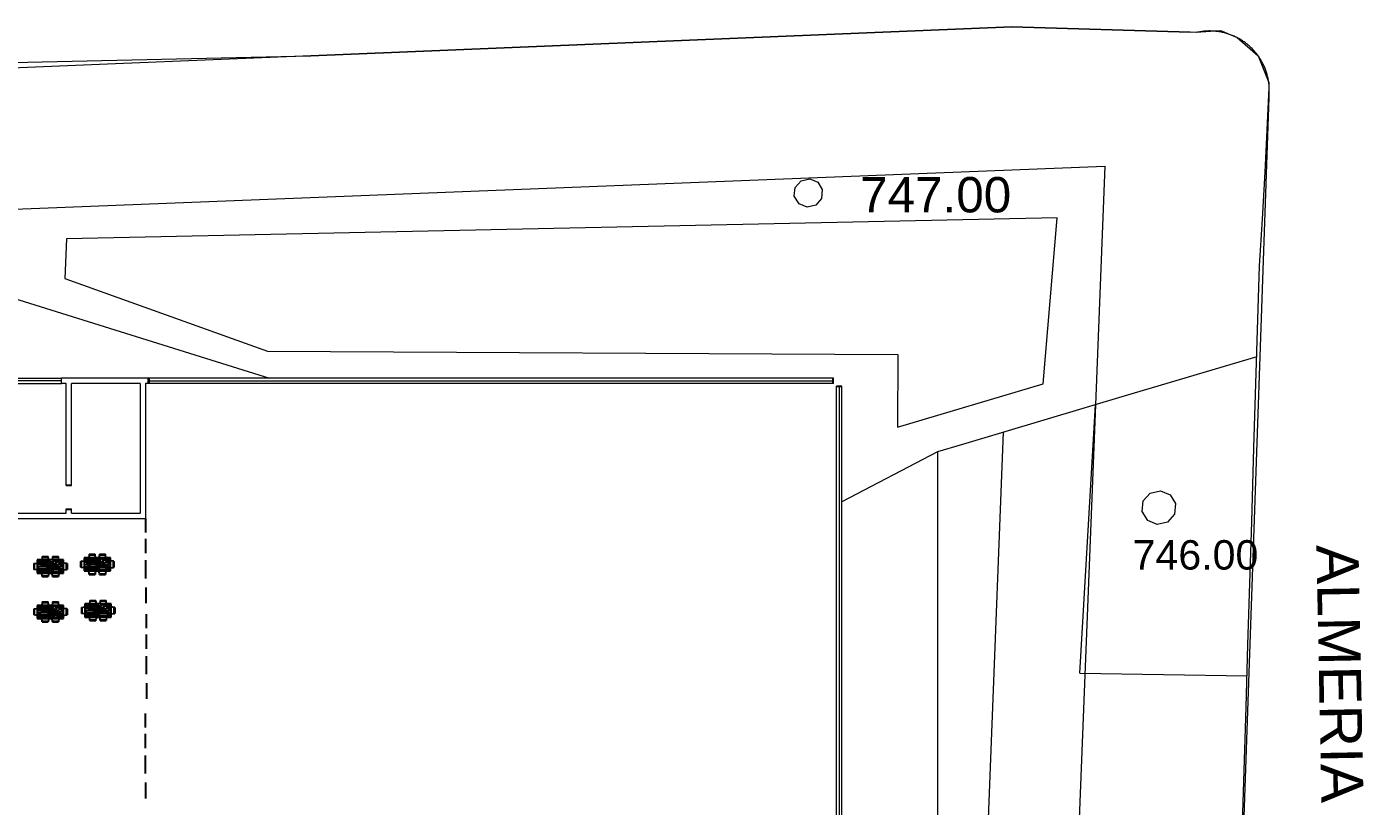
# Model space of a CAD drawing. Header units: feet. Extents: x 344914 to 345457, y 7396879 to 7397422.
# Drawn here: x 345243.52 to 345281.62, y 7397182.76 to 7397204.99 of the extents above; entities that cross this region are included whole.
import ezdxf

# ---------------------------------------------------------------- set-up
doc = ezdxf.new("R2010")
doc.units = ezdxf.units.FT
doc.header["$MEASUREMENT"] = 0
doc.layers.get('0').update_dxf_attribs({"lineweight": 18})
for name, color, linetype, lineweight in [('100_SIST_VIARIO_MEIO_FIO', 1, 'Continuous', 18), ('106_PRACAS_PARQUES_TOP', 9, 'Continuous', 18), ('160_P_SIMP_ASF_TOP', 7, 'Continuous', 18), ('164_P_SIMP_CONC_TOP', 7, 'Continuous', 18), ('606_PTO_COTADO', 7, 'Continuous', 18), ('janela', 160, 'Continuous', 9), ('parede', 7, 'Continuous', 18), ('SMI_TERRENO', 7, 'Continuous', 18), ('vegetacao', 100, 'Continuous', 5)]:
    doc.layers.add(name, color=color, linetype=linetype, lineweight=lineweight)
doc.layers.add('MESA', color=7, linetype='Continuous')
doc.layers.add('PECAS', color=2, linetype='Continuous')
doc.styles.add('Style-Arial', font='arial.ttf')

# ---------------------------------------------------------------- blocks, each defined once
blk = doc.blocks.new('DINING_TABLE_36X72')
at = {"linetype": 'Continuous'}
for p, q in [((-45.5, 8), (-44.5004, 8.15617)), ((-45.5, 8), (-45.5, -8)), ((-44.5, -8.15843), (-44.5, 8.15338)), ((-44.0006, 8.23428), (-35.9976, 9.48474)), ((-44, 8.23041), (-44, -8.23915)), ((36, 18), (-36, 18)), ((-36, 18), (-36, -18)), ((-22.2343, 26.00059), (-23.4847, 17.99762)), ((-22.2304, 26), (-5.7608, 26)), ((-22, 27.5), (-22.1562, 26.50042)), ((-5.8416, 26.5), (-22.1534, 26.5)), ((-22, 27.5), (-6, 27.5)), ((-5.8437, 26.49966), (-6, 27.5)), ((-4.5152, 17.99762), (-5.7655, 25.99926)), ((5.7657, 26.00059), (4.5153, 17.99762)), ((5.7696, 26), (22.2392, 26)), ((6, 27.5), (5.8438, 26.50042)), ((22.1584, 26.5), (5.8466, 26.5)), ((6, 27.5), (22, 27.5)), ((22.1563, 26.49966), (22, 27.5)), ((23.4848, 17.99762), (22.2345, 25.99926)), ((44.0006, 8.23428), (35.9976, 9.48474)), ((36, -18), (36, 18)), ((44, 8.23041), (44, -8.23915)), ((44.5, -8.15843), (44.5, 8.15338)), ((45.5, 8), (44.5005, 8.15617)), ((45.5, 8), (45.5, -8)), ((-44.4997, -8.15631), (-45.5, -8)), ((-35.9976, -9.48476), (-43.9993, -8.2345)), ((-36, -18), (36, -18)), ((-22.2343, -26.0006), (-23.4847, -17.99762)), ((-22.2304, -26), (-5.7608, -26)), ((-22, -27.5), (-22.1562, -26.50044)), ((-5.8416, -26.5), (-22.1534, -26.5)), ((-22, -27.5), (-6, -27.5)), ((-5.8437, -26.49967), (-6, -27.5)), ((-4.5152, -17.99762), (-5.7655, -25.99928)), ((5.7657, -26.0006), (4.5153, -17.99762)), ((5.7696, -26), (22.2392, -26)), ((6, -27.5), (5.8438, -26.50044)), ((22.1584, -26.5), (5.8466, -26.5)), ((6, -27.5), (22, -27.5)), ((22.1563, -26.49967), (22, -27.5)), ((23.4848, -17.99762), (22.2345, -25.99928)), ((35.9976, -9.48476), (43.9993, -8.2345)), ((44.4997, -8.15631), (45.5, -8))]:
    blk.add_line(p, q, dxfattribs=at)
for points in [[(-36, 15), (-31.1772, 14.97754), (-26.8079, 14.91406), (-22.8538, 14.81543), (-19.276, 14.6875), (-16.0362, 14.53613), (-13.0957, 14.36718), (-10.4159, 14.18652), (-7.9583, 14), (-5.6904, 13.81315), (-3.6035, 13.63021), (-1.6954, 13.45508), (0.0365, 13.29166), (1.5945, 13.14388), (2.9811, 13.01562), (4.1988, 12.9108), (5.25, 12.83333), (6.1393, 12.78613), (6.8802, 12.76823), (7.4883, 12.77767), (7.9792, 12.8125), (8.3685, 12.87077), (8.6719, 12.95052), (8.9049, 13.0498), (9.0833, 13.16666), (9.2205, 13.29899), (9.3216, 13.44401), (9.3895, 13.59879), (9.4271, 13.76041), (9.4373, 13.92594), (9.4232, 14.09245), (9.3875, 14.257), (9.3333, 14.41666), (9.2638, 14.56917), (9.1836, 14.71484), (9.0975, 14.85465), (9.0104, 14.98958), (8.9272, 15.1206), (8.8529, 15.2487), (8.7922, 15.37483), (8.75, 15.5), (8.7305, 15.62467), (8.7344, 15.74739), (8.7617, 15.86621), (8.8125, 15.97916), (8.8867, 16.08431), (8.9844, 16.17968), (9.1055, 16.26334), (9.25, 16.33333), (9.4189, 16.38802), (9.6172, 16.42708), (9.8506, 16.45052), (10.125, 16.45833), (10.4463, 16.45052), (10.8203, 16.42708), (11.2529, 16.38802), (11.75, 16.33333), (12.3184, 16.26318), (12.9694, 16.17838), (13.7151, 16.07991), (14.5677, 15.96875), (15.5395, 15.84586), (16.6426, 15.71224), (17.8893, 15.56884), (19.2917, 15.41666), (20.859, 15.25667), (22.5879, 15.08984), (24.4721, 14.91715), (26.5052, 14.73958), (28.6809, 14.5581), (30.9929, 14.3737), (33.4347, 14.18733), (36, 14)], [(-36, 10), (-28.9766, 10.14274), (-23.1725, 10.20442), (-18.4241, 10.19775), (-14.5677, 10.13541), (-11.4399, 10.03011), (-8.877, 9.89453), (-6.7154, 9.74137), (-4.7917, 9.58333), (-2.9698, 9.43082), (-1.2246, 9.28515), (0.4415, 9.14534), (2.026, 9.01041), (3.5266, 8.87939), (4.9408, 8.7513), (6.266, 8.62516), (7.5, 8.5), (8.6411, 8.37549), (9.6914, 8.2539), (10.6538, 8.13818), (11.5312, 8.03125), (12.3267, 7.93603), (13.043, 7.85547), (13.6831, 7.79248), (14.25, 7.75), (14.7471, 7.7303), (15.1797, 7.73307), (15.5537, 7.75732), (15.875, 7.80208), (16.1494, 7.86637), (16.3828, 7.94922), (16.5811, 8.04964), (16.75, 8.16666), (16.8944, 8.29915), (17.0143, 8.44531), (17.1089, 8.60319), (17.1771, 8.77083), (17.218, 8.94629), (17.2305, 9.1276), (17.2137, 9.31282), (17.1667, 9.5), (17.0895, 9.6875), (16.987, 9.875), (16.8649, 10.0625), (16.7292, 10.25), (16.5856, 10.4375), (16.4401, 10.625), (16.2985, 10.8125), (16.1667, 11), (16.05, 11.18733), (15.9518, 11.3737), (15.8752, 11.5581), (15.8229, 11.73958), (15.798, 11.91715), (15.8034, 12.08984), (15.842, 12.25667), (15.9167, 12.41666), (16.0295, 12.56836), (16.1784, 12.70833), (16.3605, 12.83268), (16.5729, 12.9375), (16.8127, 13.01888), (17.0768, 13.07291), (17.3625, 13.0957), (17.6667, 13.08333), (17.9894, 13.03312), (18.3418, 12.94726), (18.7382, 12.82918), (19.1927, 12.68229), (19.7195, 12.51001), (20.3327, 12.31575), (21.0465, 12.10294), (21.875, 11.875), (22.8357, 11.63354), (23.959, 11.37304), (25.2786, 11.08618), (26.8282, 10.76562), (28.6414, 10.40405), (30.752, 9.99414), (33.1936, 9.52856), (36, 9)], [(-36, 5.5), (-30.7157, 5.3348), (-26.069, 5.20963), (-21.9946, 5.11767), (-18.4271, 5.05208), (-15.3009, 5.00602), (-12.5508, 4.97265), (-10.1112, 4.94515), (-7.9167, 4.91666), (-5.909, 4.88167), (-4.0586, 4.83984), (-2.3429, 4.79215), (-0.7396, 4.73958), (0.7739, 4.6831), (2.22, 4.6237), (3.6213, 4.56233), (5, 4.5), (6.373, 4.43782), (7.7344, 4.3776), (9.0723, 4.32129), (10.375, 4.27083), (11.6309, 4.22819), (12.8281, 4.19531), (13.9551, 4.17415), (15, 4.16666), (15.954, 4.17448), (16.819, 4.19791), (17.6001, 4.23698), (18.3021, 4.29166), (18.9299, 4.36198), (19.4883, 4.44791), (19.9823, 4.54948), (20.4167, 4.66666), (20.7969, 4.79899), (21.1302, 4.94401), (21.4245, 5.09879), (21.6875, 5.26041), (21.9271, 5.42594), (22.1511, 5.59245), (22.3672, 5.757), (22.5834, 5.91666), (22.8065, 6.06868), (23.0404, 6.21093), (23.2879, 6.34147), (23.5521, 6.45833), (23.8358, 6.55957), (24.142, 6.64323), (24.4735, 6.70735), (24.8334, 6.75), (25.2235, 6.76969), (25.642, 6.76692), (26.0858, 6.74267), (26.5521, 6.69791), (27.0379, 6.63362), (27.5404, 6.55078), (28.0565, 6.45036), (28.5834, 6.33333), (29.1242, 6.19987), (29.7071, 6.04687), (30.3661, 5.87044), (31.1354, 5.66666), (32.0493, 5.43164), (33.142, 5.16146), (34.4475, 4.85221), (36, 4.5)], [(-36, -1), (-30.7915, -0.6591), (-26.0195, -0.38216), (-21.6519, -0.16284), (-17.6563, 0.00521), (-14.0005, 0.12833), (-10.6523, 0.21289), (-7.5796, 0.26522), (-4.75, 0.29166), (-2.134, 0.29793), (0.2878, 0.28711), (2.5317, 0.26163), (4.6146, 0.22396), (6.5529, 0.17651), (8.3633, 0.12174), (10.0623, 0.06209), (11.6667, 0), (13.1899, -0.06201), (14.6341, -0.1211), (15.9982, -0.17432), (17.2813, -0.21875), (18.4823, -0.25147), (19.6003, -0.26953), (20.6343, -0.27002), (21.5834, -0.25), (22.4481, -0.20768), (23.2357, -0.14584), (23.9549, -0.06836), (24.6146, 0.02083), (25.2235, 0.11784), (25.7904, 0.21875), (26.3241, 0.31966), (26.8334, 0.41666), (27.3265, 0.50618), (27.8099, 0.58593), (28.2894, 0.65397), (28.7709, 0.70833), (29.2601, 0.74707), (29.763, 0.76823), (30.2855, 0.76985), (30.8334, 0.75), (31.4088, 0.70784), (31.9994, 0.64713), (32.589, 0.57275), (33.1615, 0.48958), (33.7008, 0.4025), (34.1908, 0.3164), (34.6153, 0.23616), (34.9584, 0.16666), (35.2099, 0.11165), (35.3848, 0.07031), (35.504, 0.04069), (35.5886, 0.02083), (35.6594, 0.00879), (35.7377, 0.0026), (35.8442, 0.00032), (36, 0)], [(-36, -6.5), (-27.1843, -6.31267), (-20.084, -6.1263), (-14.469, -5.9419), (-10.1094, -5.76042), (-6.7752, -5.58285), (-4.2363, -5.41016), (-2.2629, -5.24333), (-0.625, -5.08334), (0.8708, -4.93099), (2.2715, -4.78646), (3.5872, -4.64974), (4.8281, -4.52084), (6.0046, -4.39974), (7.127, -4.28646), (8.2053, -4.18099), (9.25, -4.08334), (10.2705, -3.99382), (11.2734, -3.91407), (12.2647, -3.84603), (13.25, -3.79167), (14.2354, -3.75293), (15.2266, -3.73177), (16.2295, -3.73015), (17.25, -3.75), (18.2912, -3.79248), (19.3451, -3.85547), (20.4009, -3.93604), (21.4479, -4.03125), (22.4754, -4.13819), (23.4727, -4.25391), (24.4289, -4.37549), (25.3334, -4.5), (26.1785, -4.62492), (26.9694, -4.74935), (27.7145, -4.87281), (28.4219, -4.99479), (29.1, -5.11483), (29.7572, -5.23242), (30.4016, -5.34709), (31.0417, -5.45834), (31.6837, -5.56437), (32.3262, -5.65821), (32.9658, -5.73153), (33.599, -5.77604), (34.2224, -5.78345), (34.8327, -5.74545), (35.4264, -5.65373), (36, -5.5)], [(-36, -10), (-26.4022, -9.81299), (-18.4675, -9.62891), (-11.9839, -9.45069), (-6.7396, -9.28125), (-2.5226, -9.12354), (0.8789, -8.98047), (3.6769, -8.85498), (6.0833, -8.75), (8.2767, -8.66765), (10.3021, -8.60677), (12.1712, -8.56543), (13.8958, -8.54167), (15.4876, -8.53353), (16.9583, -8.53907), (18.3197, -8.55632), (19.5834, -8.58334), (20.7616, -8.61841), (21.8685, -8.66081), (22.9188, -8.71004), (23.9271, -8.76563), (24.9081, -8.82707), (25.8763, -8.89388), (26.8465, -8.96558), (27.8334, -9.04167), (28.8474, -9.12118), (29.8828, -9.20117), (30.93, -9.27824), (31.9792, -9.34896), (33.0205, -9.40991), (34.0443, -9.45768), (35.0407, -9.48885), (36, -9.5)], [(-36, -14.5), (-30.0881, -14.33513), (-25.0332, -14.21224), (-20.7312, -14.12647), (-17.0781, -14.07292), (-13.97, -14.04671), (-11.3027, -14.04297), (-8.9724, -14.05681), (-6.875, -14.08334), (-4.9224, -14.11833), (-3.0905, -14.16016), (-1.3709, -14.20785), (0.2448, -14.26042), (1.7647, -14.3169), (3.1973, -14.3763), (4.5507, -14.43767), (5.8333, -14.5), (7.0554, -14.5621), (8.235, -14.62175), (9.3922, -14.67652), (10.5469, -14.72396), (11.7192, -14.76164), (12.929, -14.78711), (14.1965, -14.79794), (15.5417, -14.79167), (16.9933, -14.76424), (18.6152, -14.70508), (20.4804, -14.60197), (22.6615, -14.44271), (25.2312, -14.21509), (28.2624, -13.9069), (31.8277, -13.50594), (36, -13)]]:
    blk.add_lwpolyline(points, dxfattribs=at)
blk = doc.blocks.new('SP09')
at = {"layer": '606_PTO_COTADO', "flags": 128}
blk.add_lwpolyline([(0.107, 0.474), (0.363, 0.326), (0.481, 0.05), (0.421, -0.246), (0.195, -0.442), (-0.101, -0.472), (-0.367, -0.324), (-0.485, -0.048), (-0.415, 0.247), (-0.189, 0.444), (0.107, 0.474)], dxfattribs=at)

msp = doc.modelspace()

# ---------------------------------------------------------------- linework, layer by layer
at = {"layer": '100_SIST_VIARIO_MEIO_FIO', "flags": 128}
msp.add_lwpolyline([(345278.166, 7397181.665), (345278.284, 7397185.592), (345278.338, 7397187.366), (345278.446, 7397190.875), (345278.509, 7397192.981), (345278.664, 7397198.169), (345278.747, 7397199.501), (345278.83, 7397200.847), (345278.943, 7397203.25), (345278.941, 7397203.28), (345278.939, 7397203.31), (345278.937, 7397203.339), (345278.933, 7397203.368), (345278.93, 7397203.398), (345278.925, 7397203.427), (345278.921, 7397203.456), (345278.915, 7397203.485), (345278.909, 7397203.515), (345278.904, 7397203.544), (345278.897, 7397203.573), (345278.889, 7397203.601), (345278.881, 7397203.63), (345278.873, 7397203.659), (345278.864, 7397203.686), (345278.856, 7397203.715), (345278.846, 7397203.743), (345278.835, 7397203.771), (345278.825, 7397203.798), (345278.814, 7397203.826), (345278.801, 7397203.853), (345278.79, 7397203.88), (345278.777, 7397203.907), (345278.764, 7397203.933), (345278.75, 7397203.959), (345278.736, 7397203.986), (345278.721, 7397204.011), (345278.707, 7397204.038), (345278.691, 7397204.063), (345278.675, 7397204.088), (345278.659, 7397204.113), (345278.643, 7397204.136), (345278.626, 7397204.162), (345278.608, 7397204.185), (345278.59, 7397204.209), (345278.572, 7397204.232), (345278.553, 7397204.255), (345278.534, 7397204.278), (345278.514, 7397204.3), (345278.494, 7397204.322), (345278.474, 7397204.343), (345278.454, 7397204.365), (345278.432, 7397204.386), (345278.412, 7397204.406), (345278.389, 7397204.426), (345278.367, 7397204.446), (345278.345, 7397204.465), (345278.322, 7397204.485), (345278.299, 7397204.503), (345278.276, 7397204.521), (345278.253, 7397204.538), (345278.228, 7397204.555), (345278.204, 7397204.573), (345278.179, 7397204.589), (345278.154, 7397204.605), (345278.129, 7397204.621), (345278.103, 7397204.636), (345278.078, 7397204.651), (345278.052, 7397204.665), (345278.026, 7397204.678), (345277.999, 7397204.693), (345277.972, 7397204.705), (345277.946, 7397204.717), (345277.918, 7397204.73), (345277.892, 7397204.741), (345277.863, 7397204.752), (345277.836, 7397204.762), (345277.808, 7397204.772), (345277.78, 7397204.781), (345277.751, 7397204.791), (345277.723, 7397204.8), (345277.695, 7397204.807), (345277.666, 7397204.815), (345277.638, 7397204.823), (345277.609, 7397204.828), (345277.579, 7397204.835), (345277.551, 7397204.841), (345277.521, 7397204.845), (345277.492, 7397204.85), (345277.463, 7397204.854), (345277.433, 7397204.858), (345277.404, 7397204.86), (345277.375, 7397204.863), (345277.345, 7397204.865), (345277.315, 7397204.867), (345277.286, 7397204.867), (345277.256, 7397204.868), (345277.226, 7397204.868), (345277.197, 7397204.867), (345277.167, 7397204.866), (345277.137, 7397204.865), (345277.108, 7397204.862), (345277.079, 7397204.859), (345277.049, 7397204.856), (345277.019, 7397204.853), (345276.991, 7397204.848), (345276.961, 7397204.844), (345276.932, 7397204.838), (345276.902, 7397204.832), (345276.874, 7397204.826), (345276.688, 7397204.832), (345271.604, 7397204.99), (345251.621, 7397204.163), (345246.052, 7397203.932), (345236.692, 7397203.545)], dxfattribs=at)
at = {"layer": '106_PRACAS_PARQUES_TOP'}
for p, q in [((345223.461, 7397199.014), (345274.253, 7397201.011)), ((345274.253, 7397201.011), (345273.987, 7397194.208)), ((345242.636, 7397197.406), (345250.449, 7397194.969)), ((345273.987, 7397194.208), (345273.071, 7397170.776)), ((345269.484, 7397192.869), (345266.756, 7397191.442))]:
    msp.add_line(p, q, dxfattribs=at)
at = {"layer": '606_PTO_COTADO'}
for p, q in [((345278.587, 7397195.575), (345274.84, 7397194.461)), ((345274.84, 7397194.461), (345270.195, 7397193.08)), ((345273.547, 7397186.561), (345273.987, 7397194.208)), ((345270.504, 7397170.96), (345271.37, 7397193.43)), ((345270.195, 7397193.08), (345269.484, 7397192.869)), ((345269.484, 7397192.869), (345269.484, 7397176.969)), ((345273.547, 7397186.561), (345278.311, 7397186.479))]:
    msp.add_line(p, q, dxfattribs=at)
at = {"layer": 'janela'}
for p, q in [((345241.234, 7397194.969), (345244.515, 7397194.969)), ((345266.522, 7397194.969), (345246.983, 7397194.969)), ((345247.011, 7397194.969), (345247.011, 7397194.819)), ((345266.499, 7397194.819), (345266.499, 7397194.969)), ((345244.515, 7397194.894), (345241.234, 7397194.894)), ((345241.234, 7397194.819), (345244.515, 7397194.819)), ((345266.522, 7397194.819), (345246.983, 7397194.819)), ((345247.011, 7397194.894), (345266.499, 7397194.894)), ((345266.606, 7397177.119), (345266.606, 7397194.743)), ((345266.756, 7397194.722), (345266.606, 7397194.722)), ((345266.681, 7397194.722), (345266.681, 7397177.156)), ((345266.756, 7397177.119), (345266.756, 7397194.743))]:
    msp.add_line(p, q, dxfattribs=at)
at = {"layer": 'parede'}
for p, q in [((345246.756, 7397194.969), (345244.515, 7397194.969)), ((345244.515, 7397194.819), (345244.515, 7397194.969)), ((345246.983, 7397194.969), (345246.756, 7397194.969)), ((345246.983, 7397194.819), (345246.983, 7397194.969)), ((345266.522, 7397194.819), (345266.522, 7397194.969)), ((345244.651, 7397194.819), (345244.515, 7397194.819)), ((345244.651, 7397191.91), (345244.651, 7397194.819)), ((345246.756, 7397194.819), (345244.801, 7397194.819)), ((345244.801, 7397191.91), (345244.801, 7397194.819)), ((345246.756, 7397194.819), (345246.756, 7397191.119)), ((345246.983, 7397194.819), (345246.906, 7397194.819)), ((345246.906, 7397194.819), (345246.906, 7397190.969)), ((345266.756, 7397194.743), (345266.606, 7397194.743)), ((345244.651, 7397191.925), (345244.801, 7397191.925)), ((345244.651, 7397191.91), (345244.801, 7397191.91)), ((345241.856, 7397191.119), (345244.651, 7397191.119)), ((345244.651, 7397191.119), (345244.651, 7397191.24)), ((345244.651, 7397191.24), (345244.801, 7397191.24)), ((345244.651, 7397191.225), (345244.801, 7397191.225)), ((345244.801, 7397191.119), (345244.801, 7397191.24)), ((345244.801, 7397191.119), (345246.756, 7397191.119)), ((345241.856, 7397190.969), (345246.756, 7397190.969)), ((345246.756, 7397190.969), (345246.906, 7397190.969))]:
    msp.add_line(p, q, dxfattribs=at)
at = {"layer": 'PECAS'}
for p, q in [((345246.906, 7397190.969), (345246.906, 7397190.57)), ((345246.912, 7397190.389), (345246.912, 7397189.983)), ((345246.906, 7397189.776), (345246.906, 7397189.259)), ((345246.918, 7397189.004), (345246.918, 7397188.551)), ((345246.927, 7397188.238), (345246.927, 7397187.839)), ((345246.933, 7397187.659), (345246.933, 7397187.252)), ((345246.926, 7397187.045), (345246.926, 7397186.529)), ((345246.939, 7397186.274), (345246.939, 7397185.821)), ((345246.897, 7397185.404), (345246.897, 7397185.005)), ((345246.903, 7397184.825), (345246.903, 7397184.418)), ((345246.896, 7397184.211), (345246.896, 7397183.695)), ((345246.909, 7397183.439), (345246.909, 7397182.987))]:
    msp.add_line(p, q, dxfattribs=at)
at = {"layer": 'SMI_TERRENO'}
for p, q in [((345251.621, 7397204.163), (345271.604, 7397204.99)), ((345271.604, 7397204.99), (345276.688, 7397204.832)), ((345276.688, 7397204.832), (345276.991, 7397204.848)), ((345276.991, 7397204.848), (345277.551, 7397204.878)), ((345277.551, 7397204.878), (345278.026, 7397204.678)), ((345278.026, 7397204.678), (345278.626, 7397204.162)), ((345219.705, 7397203.426), (345251.621, 7397204.163)), ((345278.626, 7397204.162), (345278.93, 7397203.398)), ((345278.93, 7397203.398), (345278.93, 7397202.973)), ((345278.93, 7397202.973), (345277.983, 7397175.559))]:
    msp.add_line(p, q, dxfattribs=at)
at = {"layer": 'vegetacao'}
for p, q in [((345272.899, 7397199.538), (345244.659, 7397198.946)), ((345272.504, 7397194.803), (345272.899, 7397199.538)), ((345244.659, 7397198.946), (345244.61, 7397197.812)), ((345244.61, 7397197.812), (345250.386, 7397195.74)), ((345250.386, 7397195.74), (345268.357, 7397195.641)), ((345268.357, 7397195.641), (345268.345, 7397193.57)), ((345268.345, 7397193.57), (345272.504, 7397194.803))]:
    msp.add_line(p, q, dxfattribs=at)

# ---------------------------------------------------------------- block references
at = {"layer": '606_PTO_COTADO', "xscale": 0.8400134118899352, "yscale": 0.8400134118899352, "zscale": 0.8400134118899352, "rotation": 331.3808118806767}
msp.add_blockref('SP09', (345265.804, 7397200.25, 624.402), dxfattribs=at)
at = {"layer": '606_PTO_COTADO', "rotation": 331.3808118806767}
msp.add_blockref('SP09', (345275.794, 7397191.278, 743.324), dxfattribs=at)
at = {"layer": 'MESA', "xscale": 0.01043015897409116, "yscale": 0.01043015897409116, "zscale": 0.01043015897409116}
for p in [(345244.198, 7397189.598), (345245.536, 7397189.66), (345244.198, 7397188.303), (345245.557, 7397188.345)]:
    msp.add_blockref('DINING_TABLE_36X72', p, dxfattribs=at)

# ---------------------------------------------------------------- texts
at = {"layer": '160_P_SIMP_ASF_TOP', "color": 9, "style": 'Style-Arial'}
for s, height, p in [('747.00', 1.008, (345267.282, 7397199.696, 624.402)), ('746.00', 0.8389, (345275.049, 7397189.511, 519.662))]:
    msp.add_text(s, height=height, rotation=359.9881, dxfattribs=at).set_placement(p)
at = {"layer": '164_P_SIMP_CONC_TOP', "style": 'Style-Arial'}
msp.add_text('ALMERIA', height=1.2, rotation=271.1397, dxfattribs=at).set_placement((345280.287, 7397190.208))

doc.saveas('drawing.dxf')
